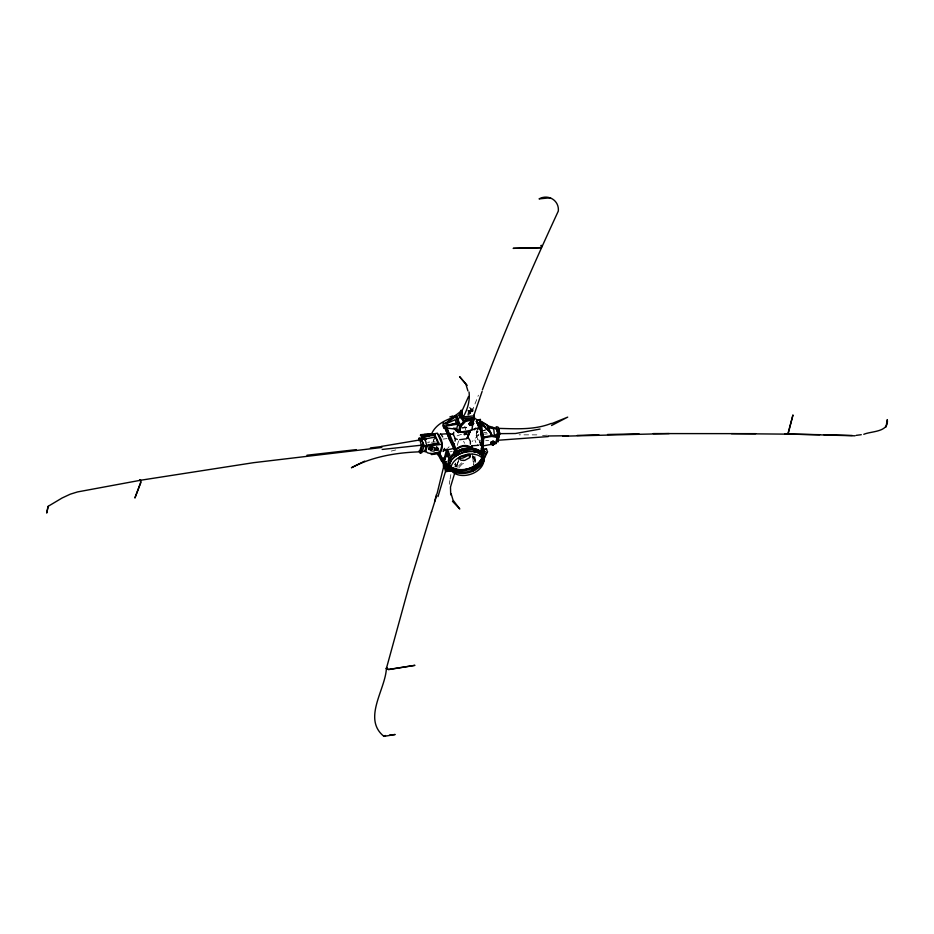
<?xml version="1.0" encoding="UTF-8"?>
<svg xmlns="http://www.w3.org/2000/svg" width="934" height="934" viewBox="0 0 934 934"><rect width="100%" height="100%" fill="white"/><g stroke="black" fill="none" stroke-linecap="round" stroke-linejoin="round"><path stroke-width="0.7" stroke-dasharray="4.67 3.5" d="M477.636 432.465L476.247 432.862L477.286 439.529M434.964 442.763L435.046 441.677L427.877 442.938M476.34 433.166L476.538 430.702M438.151 451.297L437.205 447.386L439.319 452.301M449.254 484.256L449.849 480.473M450.036 479.224L450.982 473.935M465.471 429.932L465.832 427.9L464.63 426.278M456.808 466.837L457.625 462.517L456.212 460.917M469.615 407.714L471.542 410.166L469.942 414.101L470.736 412.057M433.271 442.109L433.96 439.342M469.907 407.539L472.032 410.131L470.432 414.066L470.841 411.906M469.148 414.591L470.573 410.4L470 409.676L467.56 417.253M436.843 450.562L437.848 446.919M457.298 445.413L458.559 440.871M478.325 440.183L476.06 435.337L477.402 430.481M433.785 450.41L436.587 450.06L437.988 445.308M458.886 467.654L462.307 463.871L463.427 460.088M476.34 432.547L477.344 432.033M458.863 458.863L456.481 466.767L454.006 467M472.744 411.801L472.464 408.964L469.65 409.267M434.789 437.182L433.248 441.642L427.795 442.237M458.501 461.162L456.481 466.767L457.158 464.898M472.919 411.497L472.37 410.656L478.406 395.187M467.584 414.603L468.553 411.964L471.857 411.661L472.487 412.828M478.78 434.835L472.055 441.572M447.491 448.53L449.114 446.744M458.431 466.159L461.641 462.855M437.299 448.915L435.921 449.476L437.299 448.915L439.085 452.441M461.431 434.322L456.387 436.108M477.052 432.208L478.243 431.66M391.241 451.075L398.188 449.336M483.1 430.562L485.365 430.025M483.392 430.387L486.229 429.792M430.632 452.044L434.579 451.227M462.307 463.871L463.591 463.626M476.06 435.337L478.92 434.835M433.668 449.324L437.03 448.787M437.416 450.211L435.174 450.573L434.228 448.402M462.132 428.227L469.101 427.235M468.086 410.738L470.573 410.4M449.756 451.858L452.196 451.531M442.973 439.085L447.082 438.606M484.548 434.17L487.35 433.843M462.05 427.679L468.261 427.095M542.561 435.513L548.106 435.069M467.712 410.586L472.02 410.295M468.424 410.902L472.37 410.656M467.911 411.906L471.857 411.661M436.622 449.546L437.964 449.709L435.221 448.985L438.35 449.441L436.47 446.195M483.894 432.5L486.731 432.395M485.785 440.521L488.669 440.463M536.828 434.87L519.152 434.835M433.656 450.2L435.081 450.281L434.649 449.686M435.489 447.491L437.205 447.386M436.587 450.06L434.543 447.491M436.236 447.012L438.303 448.168M468.553 411.964L470.759 413.318M470.771 408.695L472.032 410.131M455.932 466.556L454.309 464.105M472.464 408.964L473.363 410.563M455.278 463.789L456.609 466.813M437.871 447.736L439.564 451.367M463.614 441.222L464.572 443.288M455.465 462.972L457.321 467.28M455.407 464.268L456.422 466.51M434.462 447.047L436.061 450.737M436.108 448.845L437.042 451.005M474.916 439.996L475.85 442.518M474.951 456.504L475.488 461.933M474.565 456.995L475.161 463.754M473.071 456.317L473.538 459.026M472.09 453.212L473.76 465.249M472.686 456.808L473.445 464.945M473.725 456.014L474.717 464.14M474.811 458.781L475.126 462.797"/><path stroke-width="1.4" d="M480.018 423.452L479.025 422.752L478.745 423.697L479.644 427.749L480.251 427.55L478.745 423.697L480.018 423.452L479.516 422.717L481.722 426.675M459.318 457.485C462.692 460.836 469.825 452.243 469.428 456.516L470.129 454.905M453.749 432.197L453.422 434.508L455.302 438.945L455.08 441.105M473.41 451.752L477.239 452.336L480.636 454.379L479.527 453.597L479.562 451.636L481.722 450.912L482.353 451.986M482.971 457.053L483.006 454.426M443.37 459.937L444.082 458.361L443.603 462.202L446.312 461.84L444.362 462.283M459.61 453.982L457.788 451.285L459.003 451.916L459.61 453.982L456.177 455.792L454.368 453.095L456.014 452.978L457.251 451.612L458.045 453.247L456.516 454.624L454.905 452.768M481.687 456.329L481.605 458.606C476.34 469.498 460.369 473.083 450.258 467.047M479.527 453.597L482.913 452.523L483.578 438.279M453.434 428.181L455.769 428.437L458.349 432.372L471.787 430.224L474.157 416.809M447.549 453.445L447.398 456.259L449.406 458.396M448.308 463.906L448.437 459.925C453.924 449.254 470.106 444.491 480.239 451.04M450.258 469.3L449.698 470.608L450.772 470.946L451.215 470.211L450.48 469.685C451.227 455.64 475.885 448.075 483.987 459.937C483.193 474.133 457.964 481.675 450.305 469.137M482.469 454.006L482.341 457.999C479.259 464.583 472.23 468.296 465.319 469.557M482.154 447.795L482.773 437.707M482.785 447.888L483.473 437.824L481.349 424.258L479.971 424.818M885.992 427.048L887.3 419.599C889.121 432.325 871.784 430.971 863.787 434.298M482.259 460.684L481.944 462.108C484.991 453.609 479.983 465.05 476.889 466.031C469.183 470.502 458.361 473.503 450.515 467.864L453.153 470.246M492.078 435.466L483.684 437.124L483.193 437.918L491.798 436.411L492.078 435.466L490.467 432.384L481.022 423.546L480.368 419.459L477.005 419.996L477.659 424.083L481.734 432.372M479.667 442.471L479.959 440.299M448.413 468.576L448.32 469.288L448.507 467.724L450.036 467.047M450.772 470.946L450.071 470.864L450.632 469.557M460.252 413.972L459.808 416.926L463.544 421.047L470.993 420.347L472.499 418.269M447.117 450.398L446.779 452.558L448.845 457.578M443.381 423.219L444.502 426.336L444.14 428.367L442.809 425.729L443.381 423.219L445.553 423.219L461.594 410.715L461.875 411.602M445.962 454.823L446.032 454.531M444.572 448.402L443.066 451.449M455.769 428.437L458.349 432.372L459.645 426.569L457.847 424.118L444.502 426.336M471.787 448.075L472.347 445.576M386.559 667.74L386.372 668.557C385.403 689.712 362.217 718.818 383.956 736.389L395.152 734.509L389.653 735.081M456.142 415.256L460.929 426.336L459.435 432.138L460.929 426.336L466.113 420.895L474.215 419.413M451.414 470.888L445.857 471.635L446.219 470.129L443.778 465.599L443.44 462.844L443.405 466.475M496.258 440.743L498.196 434.579L496.211 426.756L497.939 427.013L498.511 428.041L499.62 432.851L497.904 442.097L497.413 440.743M434.298 437.953L434.987 435.186L422.927 436.937L421.97 440.509M421.374 440.813L422.658 436.038L437.392 433.189L442.179 444.269L439.844 453.527L431.45 454.566L431.438 453.796L427.562 452.827L425.005 450.853L426.511 445.203L438.852 443.276L434.987 435.186M437.065 493.631L443.989 465.342L444.315 468.097L445.845 470.292L437.999 496.608M458.162 430.504L456.539 429.301L457.847 424.118M446.183 451.099L443.93 459.89L444.596 460.906L446.849 452.733L449.464 458.407M434.59 501.628L436.482 494.413M418.502 440.556L419.121 438.198L421.129 438.093L424.188 445.927L421.713 452.803L420.312 453.095L419.483 451.974M784.723 433.843L788.109 433.995L792.978 414.941L787.806 434.147L731.392 433.645M482.504 445.985L496.082 443.533L497.402 436.668L491.436 435.221M483.228 460.672L487.525 451.799L486.205 448.694M472.265 425.46L473.772 419.926M449.511 464.326L448.168 469.172L448.448 470.071L450.935 469.72M496.584 437.696L497.74 433.528L496.269 428.262L488.038 427.55M431.38 512.369L436.785 495.183M424.783 436.376L424.118 434.59L435.069 433.68M364.704 461.127L351.406 467.747C372.374 456.656 396.074 452.628 419.529 451.834L421.491 445.191L419.751 439.961L381.177 446.452M425.752 450.27L426.453 447.9M498.207 438.957L499.772 433.645L498.289 428.379C516.105 428.788 534.33 430.142 551.305 423.406M423.908 436.902L424.375 435.326L426.534 435.781M421.654 435.944L420.604 435.419L420.837 434.649L420.405 435.279L425.752 439.634L420.744 434.964L425.098 434.52L423.931 435.221M420.312 453.095L422.32 446.324L421.864 444.666M431.905 448.343L432.29 449.698L431.216 450.083L430.049 448.939L431.31 447.923L432.29 449.698M444.876 459.341L446.849 452.733M449.231 469.218L450.316 469.288L449.056 469.802L447.304 466.136M459.388 457.345L459.038 458.501L460.976 460.217L464.712 460.38L469.498 457.777L470.292 456.586L469.627 454.356M470.409 444.187L470.292 441.128L467.665 436.563L466.591 438.758L459.668 439.692M471.448 447.783L472.324 447.258L472.335 448.028M480.076 444.747L480.648 442.856M482.458 444.28L483.018 442.389M483.298 452.36L484.104 453.013L483.543 454.321L481.349 453.469L481.991 437.918L480.368 424.328M490.992 442.167L490.7 444.339L492.487 444.841L494.565 443.767L495.032 442.191L493.059 441.105L490.992 442.167L490.7 444.339M492.078 443.79L493.747 443.055L494.319 443.767L493.245 444.923L492.078 443.79L493.245 444.923M492.65 444.502L493.747 443.055M455.955 449.044L457.076 453.317L456.166 453.387L449.814 438.922M481.349 424.258L480.578 425.239M431.578 511.54L409.349 584.871L386.372 668.557L388.766 669.409L414.941 665.335L388.474 669.62L386.372 668.557L386.851 667.518M425.285 451.752L427.165 446.219L426.511 445.203M482.388 389.863C505.166 329.247 531.107 269.809 558.322 211.049C559.338 200.565 548.527 193.747 539.07 198.872L550.511 197.775M431.438 434.287C435.267 424.585 446.043 419.459 455.547 416.844M468.564 396.46L461.863 411.322L461.91 414.229L463.264 416.891L473.69 415.899L482.107 391.451M479.025 422.752L479.644 427.749M467.63 437.474L469.965 431.38M469.907 431.473L467.42 437.789L470.269 431.263M462.447 423.744L463.544 421.047L463.007 418.946M454.671 473.234L450.492 487.011L450.702 494.868M482.96 452.091L483.835 449.161L486.684 449.114M445.611 427.492L445.705 426.569L444.327 427.737L447.024 431.671M483.182 454.052L484.104 453.013M458.606 418.934L460.941 413.622M463.264 416.891C467.572 409.326 470.117 400.779 469.043 392.023M428.484 448.904L431.018 446.265L433.002 446.896L432.524 448.927L430.656 450.13L428.484 448.904L430.376 449.242M428.671 449.499L429.336 448.063L431.298 447.152L433.189 447.491M479.714 428.729L476.34 421.432L477.005 419.996M479.691 420.895L480.368 419.459M484.022 449.149L484.851 451.834L484.186 453.259L483.357 450.585M473.69 415.899L474.122 414.965M478.979 425.729L478.406 426.85L479.469 429.313M462.879 419.109L461.233 410.154L460.532 411.053L461.209 415.128L462.879 419.109L474.063 418.502L474.367 415.957M450.013 463.042L451.309 460.672M444.712 457.555L444.269 458.349L445.261 457.053L443.171 459.797M448.518 460.193C454.006 449.523 470.187 444.759 480.321 451.309M449.324 460.847L451.542 457.135L454.438 454.695M480.835 451.822L481.279 451.087M482.259 457.718C476.644 468.705 460.696 473.013 450.176 466.767M444.175 458.045L444.759 457.088M424.176 438.209L425.752 439.634M483.625 453.562L484.851 451.834M481.419 452.476L482.528 451.554M453.982 444.386L454.473 443.743M469.101 423.616L470.374 421.981L472.744 421.514L473.363 422.705L473.631 423.604L472.277 424.935L469.907 425.402L469.101 423.616L469.907 425.402M447.806 431.461L445.705 426.569M487.525 451.799L485.283 454.274L483.649 460.147L482.738 460.205M457.088 416.716L460.31 413.412M460.462 424.842L465.832 419.996L473.947 418.525M475.675 428.122L474.028 429.78L475.067 428.928L471.051 429.92M469.288 424.211L470.654 422.88L473.024 422.413L473.631 423.604M451.951 459.493C457.03 453.982 464.735 451.332 472.125 451.554M454.951 415.793L458.524 424.071L457.473 422.927L456.726 423.616L455.033 419.775L447.9 423.055L445.74 423.814L445.553 423.219M444.409 449.966L443.662 450.643L452.967 448.624M445.74 423.814L454.835 417.183M383.956 736.389L385.532 735.513M471.156 425.46L472.732 424.421L472.055 423.254L470.573 423.966L471.156 425.46L470.853 424.853L472.732 424.421L471.156 423.616M48.241 506.38L46.7 513.058L48.008 506.403L62.123 497.985L70.248 494.191L77.487 491.938L140.59 480.251L253.558 462.68L381.819 447.468M491.517 435.688L494.401 435.629L497.74 433.528M425.659 439.342L422.413 437.264M449.371 433.913L453.422 434.508L452.266 434.147M430.714 449.347L430.434 448.448L430.819 449.803L431.59 448.822L432.185 449.242M458.536 450.597L463.731 448.542L468.973 448.787M454.881 454.881L455.699 454.403M471.273 447.339L471.868 446.989L472.861 449.044M444.339 463.824L444.677 466.591L446.3 469.043L449.032 467.467M472.978 471.11L471.997 468.786L475.698 466.825L476.352 467.63M472.149 470.176L475.85 468.214L475.698 466.825M551.562 425.507L567.709 417.124L551.597 423.674M468.249 454.274L463.042 456.329L460.088 456.539M469.802 431.426L464.747 432.991L459.937 431.543M447.946 469.02L451.099 468.366L451.659 469.463C461.77 475.675 477.227 471.18 482.738 460.766L482.68 457.216L481.314 455.325M481.465 455.313L483.543 454.321M473.456 468.401L474.717 467.887M473.958 470.047L475.231 469.533M437.532 442.914L436.832 439.751L434.789 437.182L421.631 439.564L423.511 445.086L426.803 446.709M491.179 442.763L495.032 442.191M449.873 416.938L453.107 415.899M456.539 429.301L446.02 427.935L446.58 425.437L457.473 422.927M479.842 426.499L481.314 426.394M439.038 453.807L437.976 454.963L439.447 454.858L439.739 453.912M460.193 451.274L471.448 449.359L478.733 451.554M456.341 452.803L457.438 452.873M444.327 427.737L445.109 427.527M481.816 452.453L482.913 452.523M429.161 435.898L425.11 436.937L422.927 436.937L422.658 436.038M422.32 446.324L424.188 445.927M446.58 425.437L454.099 424.059M540.062 429.068L515.405 433.516L499.772 433.645M459.645 426.569L460.929 426.336M466.953 434.077L464.081 434.579L467.14 434.065M477.834 422.682L481.197 422.145L480.169 421.316L487.455 425.449L490.957 432.967L481.022 423.546M428.776 444.888L438.852 443.276M427.165 446.219L442.179 444.269M856.174 435.372L861.265 434.707M421.491 445.191L382.169 449.441M548.293 436.563L497.81 440.276M370.424 447.935L381.376 446.604M446.3 469.043L448.88 468.728M306.924 455.243L356.298 449.628M446.219 470.129L450.351 469.709M480.882 425.215L480.204 422.822M463.276 418.35L474.589 417.498M483.03 452.675L483.66 452.616M440.288 434.228L449.954 433.563M471.542 445.822L478.453 445.343L477.613 445.109M449.056 468.109L449.966 468.039M448.67 469.393L450.48 469.685M568.456 435.734L548.095 435.98M577.13 435.454L598.822 434.765M607.509 434.497L639.008 433.831M562.84 436.201L669.176 433.563M653.298 433.574L755.641 433.656M421.538 434.917L434.38 434.182L428.659 434.123M421.397 451.437L425.402 451.461L424.526 450.457M852.205 435.478L824.01 434.789M497.682 437.556L491.798 436.411M788.109 433.995L855.065 435.816M819.643 434.684L787.806 434.147M445.681 461.805L443.895 462.026L443.463 459.621M477.939 427.807L479.072 427.865L481.325 431.041M421.444 434.614L435.267 433.82M498.196 434.579L499.713 434.66M454.344 453.515L455.162 453.597M444.339 449.698L446.604 449.931M447.888 430.376L446.335 431.555M493.35 442.774L494.319 443.767M459.937 470.059L454.835 469.277L451.25 467.105L449.196 464.268M483.555 451.332L484.629 451.566M481.699 421.689L487.093 424.865L487.104 425.635L493.164 427.375L493.526 428.566M470.969 446.744L471.868 446.989M430.049 448.939L430.936 449.184M480.485 445.214L481.711 445.576M439.47 451.566L440.685 451.916C443.86 446.756 442.039 438.898 438.256 434.345M487.957 426.791L491.541 427.935M457.333 439.4L455.01 438.513M496.713 429.313L492.253 427.515L493.841 429.838L494.401 435.629M423.791 438.688L425.647 441.152L426.348 444.315M453.212 470.211L451.04 468.424M440.334 434.053L441.117 434.462M474.484 418.234L478.313 420.463M480.94 452.243C470.596 445.46 453.924 450.141 448.507 461.186L448.553 464.735L449.861 466.825M458.489 432.687L454.438 428.858M444.607 426.791L446.615 430.621L444.712 427.247M541.031 245.49L542.082 246.284L540.728 247.638L513.151 248.351L540.412 247.79L542.082 246.284L541.335 245.338M480.578 422.985L485.365 426.803M452.476 501.289L459.773 508.972L453.06 500.157L451.087 493.572M476.34 421.432L477.648 422.892M476.69 428.332L477.823 429.617M467.198 385.392L459.575 376.624L465.879 384.166L467.911 390.902M448.413 466.907L443.136 460.52L439.33 454.017M493.561 443.685L494.133 444.397M455.045 429.278L456.469 431.158M472.312 448.74C467.654 442.693 456.924 445.833 453.691 452.044L453.831 454.041M419.121 438.198L420.522 440.486M447.69 467.105L449.686 469.895M449.056 469.802L441.362 460.789L437.416 453.165M449.896 455.045L447.631 450.492M471.997 468.786L472.464 469.463M449.021 467.794L450.235 469.58M462.19 417.054L462.739 417.895M424.118 434.59L425.472 435.711L425.098 434.52M448.215 463.638L449.616 465.996M471.028 448.985L470.222 447.655C466.475 445.355 461.384 446.09 457.882 448.507A8.067 4.518 -17 0 0 454.975 451.799A8.604 4.822 -17 0 0 454.905 453.655M445.81 427.025L448.192 430.971M441.56 435.022L442.681 436.914M438.093 453.188L441.654 459.855M449.021 455.57L447.047 450.842M439.634 453.259L442.926 459.61L449.651 468.121M438.945 453.142L442.237 459.505M438.116 453.282L442.062 460.906M470.573 423.966L470.876 424.561M456.166 453.387L449.534 439.867L444.549 426.196M445.144 470.176L445.857 471.635M469.487 454.905L470.292 456.586M446.195 426.499L455.862 448.624M482.551 434.719L483.684 437.124L482.259 433.563M451.017 439.762L455.033 448.273M456.773 428.963L458.349 432.372M479.446 427.025L481.477 431.543M480.018 422.845L481.15 425.402M487.104 425.635L488.669 429.231M489.708 431.625L491.272 435.221M446.744 449.207L447.795 451.601M445.985 427.2L447.328 430.422M450.597 438.711L445.728 426.768M449.429 439.412L444.934 426.663M447.853 431.753L449.429 435.758M476.725 421.561L477.472 423.487M455.605 449.499L457.076 453.317M419.132 450.783L419.529 451.834M445.203 426.908L446.137 429.582L445.53 426.885M443.043 461.022L443.405 462.061M457.368 452.173L457.87 453.819M432.337 448.332L432.524 448.927M495.802 442.634L496.082 443.533M494.378 443.171L494.565 443.767M493.059 441.105L493.339 442.004M492.265 443.16L492.545 444.047M492.218 443.942L492.487 444.841M472.744 421.514L473.024 422.413M481.757 452.476L482.271 454.122M472.055 423.254L472.324 424.141M480.928 452.103L481.349 453.469M470.374 421.981L470.654 422.88M465.832 419.996L466.113 420.895M456.516 454.624L456.014 452.978M450.702 468.564L451.215 470.211M445.88 455.757L446.067 456.352M431.018 446.265L431.298 447.152M431.31 447.923L431.59 448.822M429.15 447.468L429.336 448.063M472.09 424.34L472.277 424.935M480.496 429.36L481.909 439.003M461.489 413.54L461.7 415.081M482.493 433.329L483.018 437.404M480.391 428.904L481.605 438.408M481.255 448.565L481.734 452.745M482.715 448.892L482.831 452.815M482.808 455.103L482.866 458.652M483.847 457.415L483.812 461.256C478.01 472.335 461.735 477.064 451.017 470.502L449.056 467.362C449.686 452.488 475.336 445.261 483.847 457.415M140.59 480.251L140.8 482.68L134.893 498.02L140.614 482.574L140.59 480.251L139.633 480.368L140.053 479.702L140.59 480.251M437.17 452.792L431.438 453.796L440.124 452.581L437.17 452.792M455.302 453.889L454.368 453.095L455.302 453.889"/></g></svg>
